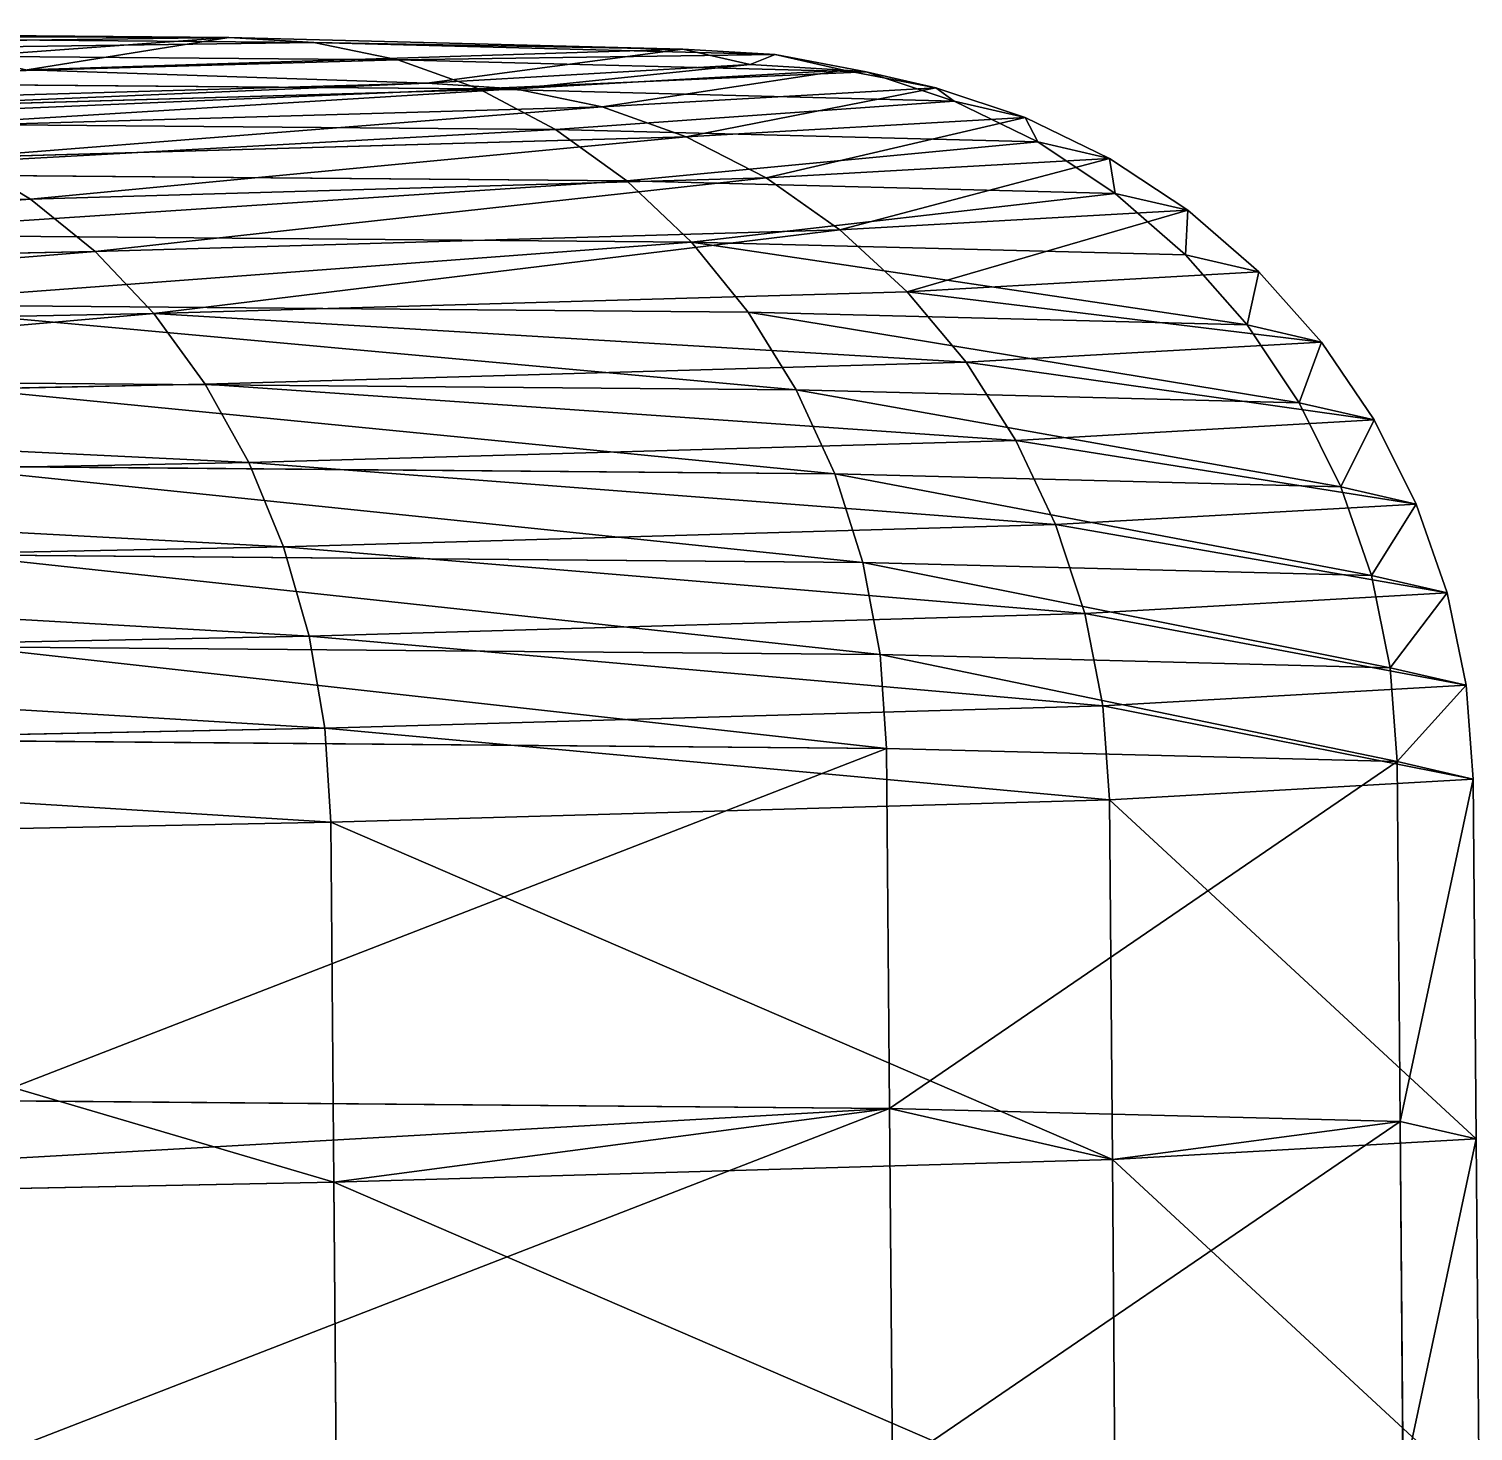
# Model space of a CAD drawing. Header units: millimetres. Extents: x 881.5 to 917.9, y -891.1 to -825.8.
# Drawn here: x 897.432 to 899.439, y -827.846 to -825.898 of the extents above; entities that cross this region are included whole.
import ezdxf

# ---------------------------------------------------------------- set-up
doc = ezdxf.new("R2010")
doc.units = ezdxf.units.MM
doc.layers.get('0').update_dxf_attribs({"true_color": 0xff5454})

msp = doc.modelspace()

# ---------------------------------------------------------------- linework, layer by layer
at = {"extrusion": (-0.008242, 0.999909, 0.010713)}
for p, q in [((897.7099, -825.9099, -2.6935), (896.5855, -825.9003, -4.4534)), ((897.8282, -825.9169, -2.7489), (896.6854, -825.9071, -4.5375)), ((897.7099, -825.9099, -2.6935), (897.8282, -825.9169, -2.7489)), ((898.3406, -825.926, -0.7027), (897.7099, -825.9099, -2.6935)), ((898.4692, -825.9333, -0.7256), (897.8282, -825.9169, -2.7489)), ((897.8282, -825.9169, -2.7489), (897.9446, -825.9409, -2.8036)), ((897.9446, -825.9409, -2.8036), (896.7838, -825.931, -4.6204)), ((898.4345, -825.9476, 1.3835), (898.3406, -825.926, -0.7027)), ((898.3406, -825.926, -0.7027), (898.4692, -825.9333, -0.7256)), ((898.4692, -825.9333, -0.7256), (898.5957, -825.9575, -0.7483)), ((898.5646, -825.9552, 1.3946), (898.4692, -825.9333, -0.7256)), ((898.5957, -825.9575, -0.7483), (897.9446, -825.9409, -2.8036)), ((897.9446, -825.9409, -2.8036), (898.0571, -825.9814, -2.8565)), ((897.9852, -825.9732, 3.4229), (898.4345, -825.9476, 1.3835)), ((898.108, -825.9812, 3.4673), (898.5646, -825.9552, 1.3946)), ((898.5646, -825.9552, 1.3946), (898.4345, -825.9476, 1.3835)), ((898.6926, -825.9798, 1.4054), (898.5646, -825.9552, 1.3946)), ((898.5957, -825.9575, -0.7483), (898.718, -825.9983, -0.7704)), ((898.6926, -825.9798, 1.4054), (898.5957, -825.9575, -0.7483)), ((898.0571, -825.9814, -2.8565), (896.8789, -825.9714, -4.7005)), ((897.0234, -826.0009, 5.2764), (897.9852, -825.9732, 3.4229)), ((897.9852, -825.9732, 3.4229), (898.108, -825.9812, 3.4673)), ((898.2288, -826.0062, 3.5107), (898.6926, -825.9798, 1.4054)), ((898.8164, -826.0209, 1.4156), (898.6926, -825.9798, 1.4054)), ((897.1305, -826.0094, 5.3511), (898.108, -825.9812, 3.4673)), ((898.0571, -825.9814, -2.8565), (898.1639, -826.0379, -2.9069)), ((898.718, -825.9983, -0.7704), (898.0571, -825.9814, -2.8565)), ((898.108, -825.9812, 3.4673), (898.2288, -826.0062, 3.5107)), ((898.8164, -826.0209, 1.4156), (898.718, -825.9983, -0.7704)), ((898.718, -825.9983, -0.7704), (898.8339, -826.055, -0.7916)), ((897.2359, -826.0349, 5.4242), (898.2288, -826.0062, 3.5107)), ((898.2288, -826.0062, 3.5107), (898.3456, -826.0477, 3.5525)), ((898.1639, -826.0379, -2.9069), (896.9691, -826.0277, -4.7767)), ((898.1639, -826.0379, -2.9069), (898.263, -826.1092, -2.9537)), ((898.8339, -826.055, -0.7916), (898.1639, -826.0379, -2.9069)), ((898.3456, -826.0477, 3.5525), (898.8164, -826.0209, 1.4156)), ((898.9337, -826.0779, 1.425), (898.8164, -826.0209, 1.4156)), ((897.3378, -826.0768, 5.4947), (898.3456, -826.0477, 3.5525)), ((898.3456, -826.0477, 3.5525), (898.4564, -826.1051, 3.5918)), ((898.9337, -826.0779, 1.425), (898.8339, -826.055, -0.7916)), ((898.8339, -826.055, -0.7916), (898.9416, -826.1266, -0.8114)), ((897.3378, -826.0768, 5.4947), (897.4345, -826.1346, 5.5612)), ((898.4564, -826.1051, 3.5918), (898.9337, -826.0779, 1.425)), ((899.0427, -826.1498, 1.4336), (898.9337, -826.0779, 1.425)), ((898.263, -826.1092, -2.9537), (897.053, -826.0989, -4.8475)), ((897.4345, -826.1346, 5.5612), (898.4564, -826.1051, 3.5918)), ((898.9416, -826.1266, -0.8114), (898.263, -826.1092, -2.9537)), ((898.263, -826.1092, -2.9537), (898.3528, -826.1943, -2.9963)), ((898.4564, -826.1051, 3.5918), (898.5592, -826.1773, 3.6281)), ((895.9377, -826.1645, 7.199), (897.4345, -826.1346, 5.5612)), ((897.4345, -826.1346, 5.5612), (897.5243, -826.2072, 5.6227)), ((898.9416, -826.1266, -0.8114), (899.0392, -826.2118, -0.8295)), ((899.0427, -826.1498, 1.4336), (898.9416, -826.1266, -0.8114)), ((898.5592, -826.1773, 3.6281), (899.0427, -826.1498, 1.4336)), ((899.1414, -826.2353, 1.4411), (899.0427, -826.1498, 1.4336)), ((897.5243, -826.2072, 5.6227), (898.5592, -826.1773, 3.6281)), ((898.5592, -826.1773, 3.6281), (898.6524, -826.2631, 3.6607)), ((898.3528, -826.1943, -2.9963), (897.1289, -826.1838, -4.9117)), ((899.0392, -826.2118, -0.8295), (898.3528, -826.1943, -2.9963)), ((898.3528, -826.1943, -2.9963), (898.4317, -826.2916, -3.0339)), ((896.0083, -826.2375, 7.2815), (897.5243, -826.2072, 5.6227)), ((897.5243, -826.2072, 5.6227), (897.6056, -826.2934, 5.6781)), ((899.0392, -826.2118, -0.8295), (899.1249, -826.3093, -0.8456)), ((899.1414, -826.2353, 1.4411), (899.0392, -826.2118, -0.8295)), ((898.6524, -826.2631, 3.6607), (899.1414, -826.2353, 1.4411)), ((899.2281, -826.333, 1.4475), (899.1414, -826.2353, 1.4411)), ((898.4317, -826.2916, -3.0339), (897.1957, -826.281, -4.9683)), ((897.6056, -826.2934, 5.6781), (898.6524, -826.2631, 3.6607)), ((898.6524, -826.2631, 3.6607), (898.7343, -826.3611, 3.6891)), ((896.0723, -826.324, 7.3558), (897.6056, -826.2934, 5.6781)), ((897.6056, -826.2934, 5.6781), (897.6771, -826.3917, 5.7264)), ((899.1249, -826.3093, -0.8456), (898.4317, -826.2916, -3.0339)), ((898.4317, -826.2916, -3.0339), (898.4984, -826.3995, -3.0659)), ((899.1249, -826.3093, -0.8456), (899.1973, -826.4173, -0.8595)), ((899.2281, -826.333, 1.4475), (899.1249, -826.3093, -0.8456)), ((898.7343, -826.3611, 3.6891), (899.2281, -826.333, 1.4475)), ((899.3014, -826.4412, 1.4525), (899.2281, -826.333, 1.4475)), ((897.6771, -826.3917, 5.7264), (898.7343, -826.3611, 3.6891)), ((898.7343, -826.3611, 3.6891), (898.8035, -826.4696, 3.7127)), ((896.1286, -826.4226, 7.4207), (897.6771, -826.3917, 5.7264)), ((898.4984, -826.3995, -3.0659), (897.2522, -826.3888, -5.0162)), ((897.6771, -826.3917, 5.7264), (897.7376, -826.5004, 5.7669)), ((898.4984, -826.3995, -3.0659), (898.5518, -826.5161, -3.0916)), ((899.1973, -826.4173, -0.8595), (898.4984, -826.3995, -3.0659)), ((899.3014, -826.4412, 1.4525), (899.1973, -826.4173, -0.8595)), ((899.1973, -826.4173, -0.8595), (899.2553, -826.5341, -0.8709)), ((898.8035, -826.4696, 3.7127), (899.3014, -826.4412, 1.4525)), ((899.36, -826.5581, 1.4562), (899.3014, -826.4412, 1.4525)), ((897.7376, -826.5004, 5.7669), (898.8035, -826.4696, 3.7127)), ((898.8035, -826.4696, 3.7127), (898.8589, -826.5866, 3.7311)), ((896.1763, -826.5315, 7.4752), (897.7376, -826.5004, 5.7669)), ((897.7376, -826.5004, 5.7669), (897.786, -826.6176, 5.7987)), ((898.5518, -826.5161, -3.0916), (897.2975, -826.5054, -5.0547)), ((899.2553, -826.5341, -0.8709), (898.5518, -826.5161, -3.0916)), ((898.5518, -826.5161, -3.0916), (898.5909, -826.6394, -3.1108)), ((899.36, -826.5581, 1.4562), (899.2553, -826.5341, -0.8709)), ((899.2553, -826.5341, -0.8709), (899.2977, -826.6575, -0.8796)), ((898.8589, -826.5866, 3.7311), (899.36, -826.5581, 1.4562)), ((899.4029, -826.6817, 1.4585), (899.36, -826.5581, 1.4562)), ((897.786, -826.6176, 5.7987), (898.8589, -826.5866, 3.7311)), ((898.8589, -826.5866, 3.7311), (898.8994, -826.7103, 3.7441)), ((896.2145, -826.649, 7.5182), (897.786, -826.6176, 5.7987)), ((897.786, -826.6176, 5.7987), (897.8215, -826.7415, 5.8215)), ((898.5909, -826.6394, -3.1108), (897.3307, -826.6287, -5.0831)), ((899.2977, -826.6575, -0.8796), (898.5909, -826.6394, -3.1108)), ((898.5909, -826.6394, -3.1108), (898.615, -826.7674, -3.123)), ((899.4029, -826.6817, 1.4585), (899.2977, -826.6575, -0.8796)), ((899.2977, -826.6575, -0.8796), (899.3239, -826.7855, -0.8854)), ((898.8994, -826.7103, 3.7441), (899.4029, -826.6817, 1.4585)), ((899.4294, -826.8098, 1.4593), (899.4029, -826.6817, 1.4585)), ((897.8215, -826.7415, 5.8215), (898.8994, -826.7103, 3.7441)), ((898.8994, -826.7103, 3.7441), (898.9245, -826.8385, 3.7515)), ((896.2426, -826.773, 7.549), (897.8215, -826.7415, 5.8215)), ((897.8215, -826.7415, 5.8215), (897.8435, -826.8697, 5.8347)), ((898.615, -826.7674, -3.123), (897.3512, -826.7566, -5.1009)), ((898.615, -826.7674, -3.123), (898.6239, -826.8978, -3.128)), ((899.3239, -826.7855, -0.8854), (898.615, -826.7674, -3.123)), ((899.3239, -826.7855, -0.8854), (899.3334, -826.9159, -0.8883)), ((899.4294, -826.8098, 1.4593), (899.3239, -826.7855, -0.8854)), ((898.9245, -826.8385, 3.7515), (899.4294, -826.8098, 1.4593)), ((899.439, -826.9402, 1.4587), (899.4294, -826.8098, 1.4593)), ((897.8435, -826.8697, 5.8347), (898.9245, -826.8385, 3.7515)), ((898.9245, -826.8385, 3.7515), (898.9336, -826.969, 3.753)), ((896.2601, -826.9013, 7.5672), (897.8435, -826.8697, 5.8347)), ((897.8435, -826.8697, 5.8347), (897.8516, -827.0002, 5.8382)), ((898.6239, -826.8978, -3.128), (897.3589, -826.887, -5.1078)), ((899.3334, -826.9159, -0.8883), (898.6239, -826.8978, -3.128)), ((898.628, -827.3978, -3.1334), (898.6239, -826.8978, -3.128)), ((899.439, -826.9402, 1.4587), (899.3334, -826.9159, -0.8883)), ((899.3375, -827.4159, -0.8936), (899.3334, -826.9159, -0.8883)), ((898.9336, -826.969, 3.753), (899.439, -826.9402, 1.4587)), ((899.4431, -827.4402, 1.4533), (899.439, -826.9402, 1.4587)), ((897.8516, -827.0002, 5.8382), (898.9336, -826.969, 3.753)), ((898.9377, -827.4689, 3.7476), (898.9336, -826.969, 3.753)), ((896.2667, -827.0319, 7.5723), (897.8516, -827.0002, 5.8382)), ((897.8557, -827.5002, 5.8329), (897.8516, -827.0002, 5.8382)), ((897.363, -827.387, -5.1132), (898.628, -827.3978, -3.1334)), ((898.6321, -827.8977, -3.1387), (898.628, -827.3978, -3.1334)), ((898.628, -827.3978, -3.1334), (899.3375, -827.4159, -0.8936)), ((899.3416, -827.9159, -0.899), (899.3375, -827.4159, -0.8936)), ((899.3375, -827.4159, -0.8936), (899.4431, -827.4402, 1.4533)), ((899.4431, -827.4402, 1.4533), (898.9377, -827.4689, 3.7476)), ((898.9377, -827.4689, 3.7476), (897.8557, -827.5002, 5.8329)), ((898.9418, -827.9689, 3.7423), (898.9377, -827.4689, 3.7476)), ((897.8557, -827.5002, 5.8329), (896.2708, -827.5318, 7.567)), ((897.8598, -828.0001, 5.8275), (897.8557, -827.5002, 5.8329))]:
    msp.add_line(p, q, dxfattribs=at)

# ---------------------------------------------------------------- meshes
at = {"color": 160, "true_color": 0x3232ff}
mesh = msp.add_polyface(dxfattribs=at)
corners = [(882.588, -826.0859, 2.0954), (882.9433, -826.0387, -2.0302), (882.494, -826.0643, 0.0092), (883.2186, -826.102, 4.0862), (883.4989, -826.0569, 0.0958), (883.581, -826.0758, 1.919), (884.3431, -826.1116, 5.8461), (884.1321, -826.0899, 3.6588), (885.1148, -826.0983, 5.1968), (885.8847, -826.114, 7.255), (886.462, -826.1003, 6.4281), (887.7383, -826.109, 8.2169), (888.082, -826.096, 7.2687), (889.7778, -826.097, 8.6663), (889.8643, -826.0855, 7.6615), (891.864, -826.0788, 8.5726), (891.6876, -826.0696, 7.5796), (893.4274, -826.0494, 7.0286), (893.8549, -826.0556, 7.9421), (894.9653, -826.0262, 6.0461), (895.6147, -826.0291, 6.8179), (896.1965, -826.0016, 4.699), (897.0234, -826.0009, 5.2764), (897.037, -825.9773, 3.0791), (897.4296, -825.955, 1.2969), (897.9852, -825.9732, 3.4229), (883.9051, -826.0109, -3.8837), (883.8915, -826.0346, -1.6864), (885.3139, -825.9828, -5.4252), (884.7321, -826.0103, -3.3063), (885.9632, -825.9857, -4.6534), (887.0736, -825.9563, -6.5494), (887.5011, -825.9625, -5.6359), (889.0645, -825.9331, -7.1799), (889.241, -825.9423, -6.1869), (891.1507, -825.9149, -7.2736), (891.0642, -825.9264, -6.2688), (892.8465, -825.9159, -5.876), (893.1902, -825.9029, -6.8242), (894.4665, -825.9115, -5.0354), (895.0439, -825.8979, -5.8623), (895.8137, -825.9136, -3.8041), (896.5855, -825.9003, -4.4534), (896.7964, -825.922, -2.2662), (897.7099, -825.9099, -2.6935), (897.3475, -825.9361, -0.5263), (898.3406, -825.926, -0.7027), (898.4345, -825.9476, 1.3835)]
mesh.append_faces([[corners[k] for k in face] for face in [(0, 1, 2), (46, 25, 47)]], dxfattribs={"vtx0": -1, "color": 160})
mesh.append_faces([[corners[k] for k in face] for face in [(4, 3, 5), (5, 6, 7), (7, 6, 8), (8, 9, 10), (10, 11, 12), (12, 13, 14), (14, 15, 16), (16, 15, 17), (17, 18, 19), (19, 20, 21), (21, 22, 23), (23, 22, 24), (26, 27, 28), (28, 30, 31), (31, 32, 33), (33, 34, 35), (35, 37, 38), (38, 39, 40), (40, 41, 42), (42, 43, 44), (44, 24, 46)]], dxfattribs={"vtx0": -1, "vtx1": -1, "color": 160})
mesh.append_faces([[corners[k] for k in face] for face in [(1, 3, 4), (46, 24, 25)]], dxfattribs={"vtx0": -1, "vtx1": -1, "vtx2": -1, "color": 160})
mesh.append_faces([[corners[k] for k in face] for face in [(1, 0, 3), (5, 3, 6), (8, 6, 9), (10, 9, 11), (12, 11, 13), (14, 13, 15), (17, 15, 18), (19, 18, 20), (21, 20, 22), (24, 22, 25), (4, 26, 1), (26, 4, 27), (28, 27, 29), (28, 29, 30), (31, 30, 32), (33, 32, 34), (35, 34, 36), (35, 36, 37), (38, 37, 39), (40, 39, 41), (42, 41, 43), (44, 43, 45), (44, 45, 24)]], dxfattribs={"vtx0": -1, "vtx2": -1, "color": 160})
mesh = msp.add_polyface(dxfattribs=at)
corners = [(897.7099, -825.9099, -2.6935), (896.6854, -825.9071, -4.5375), (896.5855, -825.9003, -4.4534), (897.8282, -825.9169, -2.7489)]
mesh.append_faces([[corners[k] for k in face] for face in [(0, 1, 2), (1, 0, 3)]], dxfattribs={"vtx0": -1, "color": 160})
mesh = msp.add_polyface(dxfattribs=at)
corners = [(897.8282, -825.9169, -2.7489), (896.7838, -825.931, -4.6204), (896.6854, -825.9071, -4.5375), (897.9446, -825.9409, -2.8036)]
mesh.append_faces([[corners[k] for k in face] for face in [(0, 1, 2), (1, 0, 3)]], dxfattribs={"vtx0": -1, "color": 160})
mesh = msp.add_polyface(dxfattribs=at)
corners = [(898.3406, -825.926, -0.7027), (897.8282, -825.9169, -2.7489), (897.7099, -825.9099, -2.6935), (898.4692, -825.9333, -0.7256)]
mesh.append_faces([[corners[k] for k in face] for face in [(0, 1, 2), (1, 0, 3)]], dxfattribs={"vtx0": -1, "color": 160})
mesh = msp.add_polyface(dxfattribs=at)
corners = [(898.4692, -825.9333, -0.7256), (897.9446, -825.9409, -2.8036), (897.8282, -825.9169, -2.7489), (898.5957, -825.9575, -0.7483)]
mesh.append_faces([[corners[k] for k in face] for face in [(0, 1, 2), (1, 0, 3)]], dxfattribs={"vtx0": -1, "color": 160})
mesh = msp.add_polyface(dxfattribs=at)
corners = [(897.9446, -825.9409, -2.8036), (896.8789, -825.9714, -4.7005), (896.7838, -825.931, -4.6204), (898.0571, -825.9814, -2.8565)]
mesh.append_faces([[corners[k] for k in face] for face in [(0, 1, 2), (1, 0, 3)]], dxfattribs={"vtx0": -1, "color": 160})
mesh = msp.add_polyface(dxfattribs=at)
corners = [(898.4345, -825.9476, 1.3835), (898.4692, -825.9333, -0.7256), (898.3406, -825.926, -0.7027), (898.5646, -825.9552, 1.3946)]
mesh.append_faces([[corners[k] for k in face] for face in [(0, 1, 2), (1, 0, 3)]], dxfattribs={"vtx0": -1, "color": 160})
mesh = msp.add_polyface(dxfattribs=at)
corners = [(898.5646, -825.9552, 1.3946), (898.5957, -825.9575, -0.7483), (898.4692, -825.9333, -0.7256), (898.6926, -825.9798, 1.4054)]
mesh.append_faces([[corners[k] for k in face] for face in [(0, 1, 2), (1, 0, 3)]], dxfattribs={"vtx0": -1, "color": 160})
mesh = msp.add_polyface(dxfattribs=at)
corners = [(898.5957, -825.9575, -0.7483), (898.0571, -825.9814, -2.8565), (897.9446, -825.9409, -2.8036), (898.718, -825.9983, -0.7704)]
mesh.append_faces([[corners[k] for k in face] for face in [(0, 1, 2), (1, 0, 3)]], dxfattribs={"vtx0": -1, "color": 160})
mesh = msp.add_polyface(dxfattribs=at)
corners = [(898.108, -825.9812, 3.4673), (898.4345, -825.9476, 1.3835), (897.9852, -825.9732, 3.4229), (898.5646, -825.9552, 1.3946)]
mesh.append_faces([[corners[k] for k in face] for face in [(0, 1, 2), (1, 0, 3)]], dxfattribs={"vtx0": -1, "color": 160})
mesh = msp.add_polyface(dxfattribs=at)
corners = [(898.2288, -826.0062, 3.5107), (898.5646, -825.9552, 1.3946), (898.108, -825.9812, 3.4673), (898.6926, -825.9798, 1.4054)]
mesh.append_faces([[corners[k] for k in face] for face in [(0, 1, 2), (1, 0, 3)]], dxfattribs={"vtx0": -1, "color": 160})
mesh = msp.add_polyface(dxfattribs=at)
corners = [(898.6926, -825.9798, 1.4054), (898.718, -825.9983, -0.7704), (898.5957, -825.9575, -0.7483), (898.8164, -826.0209, 1.4156)]
mesh.append_faces([[corners[k] for k in face] for face in [(0, 1, 2), (1, 0, 3)]], dxfattribs={"vtx0": -1, "color": 160})
mesh = msp.add_polyface(dxfattribs=at)
corners = [(898.0571, -825.9814, -2.8565), (896.9691, -826.0277, -4.7767), (896.8789, -825.9714, -4.7005), (898.1639, -826.0379, -2.9069)]
mesh.append_faces([[corners[k] for k in face] for face in [(0, 1, 2), (1, 0, 3)]], dxfattribs={"vtx0": -1, "color": 160})
mesh = msp.add_polyface(dxfattribs=at)
corners = [(897.1305, -826.0094, 5.3511), (897.9852, -825.9732, 3.4229), (897.0234, -826.0009, 5.2764), (898.108, -825.9812, 3.4673)]
mesh.append_faces([[corners[k] for k in face] for face in [(0, 1, 2), (1, 0, 3)]], dxfattribs={"vtx0": -1, "color": 160})
mesh = msp.add_polyface(dxfattribs=at)
corners = [(898.3456, -826.0477, 3.5525), (898.6926, -825.9798, 1.4054), (898.2288, -826.0062, 3.5107), (898.8164, -826.0209, 1.4156)]
mesh.append_faces([[corners[k] for k in face] for face in [(0, 1, 2), (1, 0, 3)]], dxfattribs={"vtx0": -1, "color": 160})
mesh = msp.add_polyface(dxfattribs=at)
corners = [(897.2359, -826.0349, 5.4242), (898.108, -825.9812, 3.4673), (897.1305, -826.0094, 5.3511), (898.2288, -826.0062, 3.5107)]
mesh.append_faces([[corners[k] for k in face] for face in [(0, 1, 2), (1, 0, 3)]], dxfattribs={"vtx0": -1, "color": 160})
mesh = msp.add_polyface(dxfattribs=at)
corners = [(898.718, -825.9983, -0.7704), (898.1639, -826.0379, -2.9069), (898.0571, -825.9814, -2.8565), (898.8339, -826.055, -0.7916)]
mesh.append_faces([[corners[k] for k in face] for face in [(0, 1, 2), (1, 0, 3)]], dxfattribs={"vtx0": -1, "color": 160})
mesh = msp.add_polyface(dxfattribs=at)
corners = [(898.8164, -826.0209, 1.4156), (898.8339, -826.055, -0.7916), (898.718, -825.9983, -0.7704), (898.9337, -826.0779, 1.425)]
mesh.append_faces([[corners[k] for k in face] for face in [(0, 1, 2), (1, 0, 3)]], dxfattribs={"vtx0": -1, "color": 160})
mesh = msp.add_polyface(dxfattribs=at)
corners = [(897.3378, -826.0768, 5.4947), (898.2288, -826.0062, 3.5107), (897.2359, -826.0349, 5.4242), (898.3456, -826.0477, 3.5525)]
mesh.append_faces([[corners[k] for k in face] for face in [(0, 1, 2), (1, 0, 3)]], dxfattribs={"vtx0": -1, "color": 160})
mesh = msp.add_polyface(dxfattribs=at)
corners = [(898.1639, -826.0379, -2.9069), (897.053, -826.0989, -4.8475), (896.9691, -826.0277, -4.7767), (898.263, -826.1092, -2.9537)]
mesh.append_faces([[corners[k] for k in face] for face in [(0, 1, 2), (1, 0, 3)]], dxfattribs={"vtx0": -1, "color": 160})
mesh = msp.add_polyface(dxfattribs=at)
corners = [(898.8339, -826.055, -0.7916), (898.263, -826.1092, -2.9537), (898.1639, -826.0379, -2.9069), (898.9416, -826.1266, -0.8114)]
mesh.append_faces([[corners[k] for k in face] for face in [(0, 1, 2), (1, 0, 3)]], dxfattribs={"vtx0": -1, "color": 160})
mesh = msp.add_polyface(dxfattribs=at)
corners = [(898.4564, -826.1051, 3.5918), (898.8164, -826.0209, 1.4156), (898.3456, -826.0477, 3.5525), (898.9337, -826.0779, 1.425)]
mesh.append_faces([[corners[k] for k in face] for face in [(0, 1, 2), (1, 0, 3)]], dxfattribs={"vtx0": -1, "color": 160})
mesh = msp.add_polyface(dxfattribs=at)
corners = [(897.4345, -826.1346, 5.5612), (898.3456, -826.0477, 3.5525), (897.3378, -826.0768, 5.4947), (898.4564, -826.1051, 3.5918)]
mesh.append_faces([[corners[k] for k in face] for face in [(0, 1, 2), (1, 0, 3)]], dxfattribs={"vtx0": -1, "color": 160})
mesh = msp.add_polyface(dxfattribs=at)
corners = [(898.9337, -826.0779, 1.425), (898.9416, -826.1266, -0.8114), (898.8339, -826.055, -0.7916), (899.0427, -826.1498, 1.4336)]
mesh.append_faces([[corners[k] for k in face] for face in [(0, 1, 2), (1, 0, 3)]], dxfattribs={"vtx0": -1, "color": 160})
mesh = msp.add_polyface(dxfattribs=at)
corners = [(895.9377, -826.1645, 7.199), (897.3378, -826.0768, 5.4947), (895.8617, -826.1063, 7.1099), (897.4345, -826.1346, 5.5612)]
mesh.append_faces([[corners[k] for k in face] for face in [(0, 1, 2), (1, 0, 3)]], dxfattribs={"vtx0": -1, "color": 160})
mesh = msp.add_polyface(dxfattribs=at)
corners = [(898.5592, -826.1773, 3.6281), (898.9337, -826.0779, 1.425), (898.4564, -826.1051, 3.5918), (899.0427, -826.1498, 1.4336)]
mesh.append_faces([[corners[k] for k in face] for face in [(0, 1, 2), (1, 0, 3)]], dxfattribs={"vtx0": -1, "color": 160})
mesh = msp.add_polyface(dxfattribs=at)
corners = [(898.263, -826.1092, -2.9537), (897.1289, -826.1838, -4.9117), (897.053, -826.0989, -4.8475), (898.3528, -826.1943, -2.9963)]
mesh.append_faces([[corners[k] for k in face] for face in [(0, 1, 2), (1, 0, 3)]], dxfattribs={"vtx0": -1, "color": 160})
mesh = msp.add_polyface(dxfattribs=at)
corners = [(897.5243, -826.2072, 5.6227), (898.4564, -826.1051, 3.5918), (897.4345, -826.1346, 5.5612), (898.5592, -826.1773, 3.6281)]
mesh.append_faces([[corners[k] for k in face] for face in [(0, 1, 2), (1, 0, 3)]], dxfattribs={"vtx0": -1, "color": 160})
mesh = msp.add_polyface(dxfattribs=at)
corners = [(898.9416, -826.1266, -0.8114), (898.3528, -826.1943, -2.9963), (898.263, -826.1092, -2.9537), (899.0392, -826.2118, -0.8295)]
mesh.append_faces([[corners[k] for k in face] for face in [(0, 1, 2), (1, 0, 3)]], dxfattribs={"vtx0": -1, "color": 160})
mesh = msp.add_polyface(dxfattribs=at)
corners = [(896.0083, -826.2375, 7.2815), (897.4345, -826.1346, 5.5612), (895.9377, -826.1645, 7.199), (897.5243, -826.2072, 5.6227)]
mesh.append_faces([[corners[k] for k in face] for face in [(0, 1, 2), (1, 0, 3)]], dxfattribs={"vtx0": -1, "color": 160})
mesh = msp.add_polyface(dxfattribs=at)
corners = [(899.0427, -826.1498, 1.4336), (899.0392, -826.2118, -0.8295), (898.9416, -826.1266, -0.8114), (899.1414, -826.2353, 1.4411)]
mesh.append_faces([[corners[k] for k in face] for face in [(0, 1, 2), (1, 0, 3)]], dxfattribs={"vtx0": -1, "color": 160})
mesh = msp.add_polyface(dxfattribs=at)
corners = [(898.6524, -826.2631, 3.6607), (899.0427, -826.1498, 1.4336), (898.5592, -826.1773, 3.6281), (899.1414, -826.2353, 1.4411)]
mesh.append_faces([[corners[k] for k in face] for face in [(0, 1, 2), (1, 0, 3)]], dxfattribs={"vtx0": -1, "color": 160})
mesh = msp.add_polyface(dxfattribs=at)
corners = [(897.6056, -826.2934, 5.6781), (898.5592, -826.1773, 3.6281), (897.5243, -826.2072, 5.6227), (898.6524, -826.2631, 3.6607)]
mesh.append_faces([[corners[k] for k in face] for face in [(0, 1, 2), (1, 0, 3)]], dxfattribs={"vtx0": -1, "color": 160})
mesh = msp.add_polyface(dxfattribs=at)
corners = [(898.3528, -826.1943, -2.9963), (897.1957, -826.281, -4.9683), (897.1289, -826.1838, -4.9117), (898.4317, -826.2916, -3.0339)]
mesh.append_faces([[corners[k] for k in face] for face in [(0, 1, 2), (1, 0, 3)]], dxfattribs={"vtx0": -1, "color": 160})
mesh = msp.add_polyface(dxfattribs=at)
corners = [(899.1249, -826.3093, -0.8456), (898.3528, -826.1943, -2.9963), (899.0392, -826.2118, -0.8295), (898.4317, -826.2916, -3.0339)]
mesh.append_faces([[corners[k] for k in face] for face in [(0, 1, 2), (1, 0, 3)]], dxfattribs={"vtx0": -1, "color": 160})
mesh = msp.add_polyface(dxfattribs=at)
corners = [(896.0723, -826.324, 7.3558), (897.5243, -826.2072, 5.6227), (896.0083, -826.2375, 7.2815), (897.6056, -826.2934, 5.6781)]
mesh.append_faces([[corners[k] for k in face] for face in [(0, 1, 2), (1, 0, 3)]], dxfattribs={"vtx0": -1, "color": 160})
mesh = msp.add_polyface(dxfattribs=at)
corners = [(899.1249, -826.3093, -0.8456), (899.1414, -826.2353, 1.4411), (899.2281, -826.333, 1.4475), (899.0392, -826.2118, -0.8295)]
mesh.append_faces([[corners[k] for k in face] for face in [(0, 1, 2), (1, 0, 3)]], dxfattribs={"vtx0": -1, "color": 160})
mesh = msp.add_polyface(dxfattribs=at)
corners = [(899.2281, -826.333, 1.4475), (898.6524, -826.2631, 3.6607), (898.7343, -826.3611, 3.6891), (899.1414, -826.2353, 1.4411)]
mesh.append_faces([[corners[k] for k in face] for face in [(0, 1, 2), (1, 0, 3)]], dxfattribs={"vtx0": -1, "color": 160})
mesh = msp.add_polyface(dxfattribs=at)
corners = [(898.4984, -826.3995, -3.0659), (897.1957, -826.281, -4.9683), (898.4317, -826.2916, -3.0339), (897.2522, -826.3888, -5.0162)]
mesh.append_faces([[corners[k] for k in face] for face in [(0, 1, 2), (1, 0, 3)]], dxfattribs={"vtx0": -1, "color": 160})
mesh = msp.add_polyface(dxfattribs=at)
corners = [(898.7343, -826.3611, 3.6891), (897.6056, -826.2934, 5.6781), (897.6771, -826.3917, 5.7264), (898.6524, -826.2631, 3.6607)]
mesh.append_faces([[corners[k] for k in face] for face in [(0, 1, 2), (1, 0, 3)]], dxfattribs={"vtx0": -1, "color": 160})
mesh = msp.add_polyface(dxfattribs=at)
corners = [(896.1286, -826.4226, 7.4207), (897.6056, -826.2934, 5.6781), (896.0723, -826.324, 7.3558), (897.6771, -826.3917, 5.7264)]
mesh.append_faces([[corners[k] for k in face] for face in [(0, 1, 2), (1, 0, 3)]], dxfattribs={"vtx0": -1, "color": 160})
mesh = msp.add_polyface(dxfattribs=at)
corners = [(899.1973, -826.4173, -0.8595), (898.4317, -826.2916, -3.0339), (899.1249, -826.3093, -0.8456), (898.4984, -826.3995, -3.0659)]
mesh.append_faces([[corners[k] for k in face] for face in [(0, 1, 2), (1, 0, 3)]], dxfattribs={"vtx0": -1, "color": 160})
mesh = msp.add_polyface(dxfattribs=at)
corners = [(899.1973, -826.4173, -0.8595), (899.2281, -826.333, 1.4475), (899.3014, -826.4412, 1.4525), (899.1249, -826.3093, -0.8456)]
mesh.append_faces([[corners[k] for k in face] for face in [(0, 1, 2), (1, 0, 3)]], dxfattribs={"vtx0": -1, "color": 160})
mesh = msp.add_polyface(dxfattribs=at)
corners = [(899.3014, -826.4412, 1.4525), (898.7343, -826.3611, 3.6891), (898.8035, -826.4696, 3.7127), (899.2281, -826.333, 1.4475)]
mesh.append_faces([[corners[k] for k in face] for face in [(0, 1, 2), (1, 0, 3)]], dxfattribs={"vtx0": -1, "color": 160})
mesh = msp.add_polyface(dxfattribs=at)
corners = [(898.8035, -826.4696, 3.7127), (897.6771, -826.3917, 5.7264), (897.7376, -826.5004, 5.7669), (898.7343, -826.3611, 3.6891)]
mesh.append_faces([[corners[k] for k in face] for face in [(0, 1, 2), (1, 0, 3)]], dxfattribs={"vtx0": -1, "color": 160})
mesh = msp.add_polyface(dxfattribs=at)
corners = [(897.7376, -826.5004, 5.7669), (896.1286, -826.4226, 7.4207), (896.1763, -826.5315, 7.4752), (897.6771, -826.3917, 5.7264)]
mesh.append_faces([[corners[k] for k in face] for face in [(0, 1, 2), (1, 0, 3)]], dxfattribs={"vtx0": -1, "color": 160})
mesh = msp.add_polyface(dxfattribs=at)
corners = [(898.5518, -826.5161, -3.0916), (897.2522, -826.3888, -5.0162), (898.4984, -826.3995, -3.0659), (897.2975, -826.5054, -5.0547)]
mesh.append_faces([[corners[k] for k in face] for face in [(0, 1, 2), (1, 0, 3)]], dxfattribs={"vtx0": -1, "color": 160})
mesh = msp.add_polyface(dxfattribs=at)
corners = [(899.2553, -826.5341, -0.8709), (898.4984, -826.3995, -3.0659), (899.1973, -826.4173, -0.8595), (898.5518, -826.5161, -3.0916)]
mesh.append_faces([[corners[k] for k in face] for face in [(0, 1, 2), (1, 0, 3)]], dxfattribs={"vtx0": -1, "color": 160})
mesh = msp.add_polyface(dxfattribs=at)
corners = [(899.2553, -826.5341, -0.8709), (899.3014, -826.4412, 1.4525), (899.36, -826.5581, 1.4562), (899.1973, -826.4173, -0.8595)]
mesh.append_faces([[corners[k] for k in face] for face in [(0, 1, 2), (1, 0, 3)]], dxfattribs={"vtx0": -1, "color": 160})
mesh = msp.add_polyface(dxfattribs=at)
corners = [(899.36, -826.5581, 1.4562), (898.8035, -826.4696, 3.7127), (898.8589, -826.5866, 3.7311), (899.3014, -826.4412, 1.4525)]
mesh.append_faces([[corners[k] for k in face] for face in [(0, 1, 2), (1, 0, 3)]], dxfattribs={"vtx0": -1, "color": 160})
mesh = msp.add_polyface(dxfattribs=at)
corners = [(898.8589, -826.5866, 3.7311), (897.7376, -826.5004, 5.7669), (897.786, -826.6176, 5.7987), (898.8035, -826.4696, 3.7127)]
mesh.append_faces([[corners[k] for k in face] for face in [(0, 1, 2), (1, 0, 3)]], dxfattribs={"vtx0": -1, "color": 160})
mesh = msp.add_polyface(dxfattribs=at)
corners = [(897.786, -826.6176, 5.7987), (896.1763, -826.5315, 7.4752), (896.2145, -826.649, 7.5182), (897.7376, -826.5004, 5.7669)]
mesh.append_faces([[corners[k] for k in face] for face in [(0, 1, 2), (1, 0, 3)]], dxfattribs={"vtx0": -1, "color": 160})
mesh = msp.add_polyface(dxfattribs=at)
corners = [(898.5909, -826.6394, -3.1108), (897.2975, -826.5054, -5.0547), (898.5518, -826.5161, -3.0916), (897.3307, -826.6287, -5.0831)]
mesh.append_faces([[corners[k] for k in face] for face in [(0, 1, 2), (1, 0, 3)]], dxfattribs={"vtx0": -1, "color": 160})
mesh = msp.add_polyface(dxfattribs=at)
corners = [(899.2977, -826.6575, -0.8796), (898.5518, -826.5161, -3.0916), (899.2553, -826.5341, -0.8709), (898.5909, -826.6394, -3.1108)]
mesh.append_faces([[corners[k] for k in face] for face in [(0, 1, 2), (1, 0, 3)]], dxfattribs={"vtx0": -1, "color": 160})
mesh = msp.add_polyface(dxfattribs=at)
corners = [(899.2977, -826.6575, -0.8796), (899.36, -826.5581, 1.4562), (899.4029, -826.6817, 1.4585), (899.2553, -826.5341, -0.8709)]
mesh.append_faces([[corners[k] for k in face] for face in [(0, 1, 2), (1, 0, 3)]], dxfattribs={"vtx0": -1, "color": 160})
mesh = msp.add_polyface(dxfattribs=at)
corners = [(899.4029, -826.6817, 1.4585), (898.8589, -826.5866, 3.7311), (898.8994, -826.7103, 3.7441), (899.36, -826.5581, 1.4562)]
mesh.append_faces([[corners[k] for k in face] for face in [(0, 1, 2), (1, 0, 3)]], dxfattribs={"vtx0": -1, "color": 160})
mesh = msp.add_polyface(dxfattribs=at)
corners = [(898.8994, -826.7103, 3.7441), (897.786, -826.6176, 5.7987), (897.8215, -826.7415, 5.8215), (898.8589, -826.5866, 3.7311)]
mesh.append_faces([[corners[k] for k in face] for face in [(0, 1, 2), (1, 0, 3)]], dxfattribs={"vtx0": -1, "color": 160})
mesh = msp.add_polyface(dxfattribs=at)
corners = [(897.8215, -826.7415, 5.8215), (896.2145, -826.649, 7.5182), (896.2426, -826.773, 7.549), (897.786, -826.6176, 5.7987)]
mesh.append_faces([[corners[k] for k in face] for face in [(0, 1, 2), (1, 0, 3)]], dxfattribs={"vtx0": -1, "color": 160})
mesh = msp.add_polyface(dxfattribs=at)
corners = [(898.615, -826.7674, -3.123), (897.3307, -826.6287, -5.0831), (898.5909, -826.6394, -3.1108), (897.3512, -826.7566, -5.1009)]
mesh.append_faces([[corners[k] for k in face] for face in [(0, 1, 2), (1, 0, 3)]], dxfattribs={"vtx0": -1, "color": 160})
mesh = msp.add_polyface(dxfattribs=at)
corners = [(899.3239, -826.7855, -0.8854), (898.5909, -826.6394, -3.1108), (899.2977, -826.6575, -0.8796), (898.615, -826.7674, -3.123)]
mesh.append_faces([[corners[k] for k in face] for face in [(0, 1, 2), (1, 0, 3)]], dxfattribs={"vtx0": -1, "color": 160})
mesh = msp.add_polyface(dxfattribs=at)
corners = [(899.3239, -826.7855, -0.8854), (899.4029, -826.6817, 1.4585), (899.4294, -826.8098, 1.4593), (899.2977, -826.6575, -0.8796)]
mesh.append_faces([[corners[k] for k in face] for face in [(0, 1, 2), (1, 0, 3)]], dxfattribs={"vtx0": -1, "color": 160})
mesh = msp.add_polyface(dxfattribs=at)
corners = [(899.4294, -826.8098, 1.4593), (898.8994, -826.7103, 3.7441), (898.9245, -826.8385, 3.7515), (899.4029, -826.6817, 1.4585)]
mesh.append_faces([[corners[k] for k in face] for face in [(0, 1, 2), (1, 0, 3)]], dxfattribs={"vtx0": -1, "color": 160})
mesh = msp.add_polyface(dxfattribs=at)
corners = [(898.9245, -826.8385, 3.7515), (897.8215, -826.7415, 5.8215), (897.8435, -826.8697, 5.8347), (898.8994, -826.7103, 3.7441)]
mesh.append_faces([[corners[k] for k in face] for face in [(0, 1, 2), (1, 0, 3)]], dxfattribs={"vtx0": -1, "color": 160})
mesh = msp.add_polyface(dxfattribs=at)
corners = [(897.8435, -826.8697, 5.8347), (896.2426, -826.773, 7.549), (896.2601, -826.9013, 7.5672), (897.8215, -826.7415, 5.8215)]
mesh.append_faces([[corners[k] for k in face] for face in [(0, 1, 2), (1, 0, 3)]], dxfattribs={"vtx0": -1, "color": 160})
mesh = msp.add_polyface(dxfattribs=at)
corners = [(898.6239, -826.8978, -3.128), (897.3512, -826.7566, -5.1009), (898.615, -826.7674, -3.123), (897.3589, -826.887, -5.1078)]
mesh.append_faces([[corners[k] for k in face] for face in [(0, 1, 2), (1, 0, 3)]], dxfattribs={"vtx0": -1, "color": 160})
mesh = msp.add_polyface(dxfattribs=at)
corners = [(899.3334, -826.9159, -0.8883), (898.615, -826.7674, -3.123), (899.3239, -826.7855, -0.8854), (898.6239, -826.8978, -3.128)]
mesh.append_faces([[corners[k] for k in face] for face in [(0, 1, 2), (1, 0, 3)]], dxfattribs={"vtx0": -1, "color": 160})
mesh = msp.add_polyface(dxfattribs=at)
corners = [(899.3334, -826.9159, -0.8883), (899.4294, -826.8098, 1.4593), (899.439, -826.9402, 1.4587), (899.3239, -826.7855, -0.8854)]
mesh.append_faces([[corners[k] for k in face] for face in [(0, 1, 2), (1, 0, 3)]], dxfattribs={"vtx0": -1, "color": 160})
mesh = msp.add_polyface(dxfattribs=at)
corners = [(899.439, -826.9402, 1.4587), (898.9245, -826.8385, 3.7515), (898.9336, -826.969, 3.753), (899.4294, -826.8098, 1.4593)]
mesh.append_faces([[corners[k] for k in face] for face in [(0, 1, 2), (1, 0, 3)]], dxfattribs={"vtx0": -1, "color": 160})
mesh = msp.add_polyface(dxfattribs=at)
corners = [(898.9336, -826.969, 3.753), (897.8435, -826.8697, 5.8347), (897.8516, -827.0002, 5.8382), (898.9245, -826.8385, 3.7515)]
mesh.append_faces([[corners[k] for k in face] for face in [(0, 1, 2), (1, 0, 3)]], dxfattribs={"vtx0": -1, "color": 160})
mesh = msp.add_polyface(dxfattribs=at)
corners = [(897.8516, -827.0002, 5.8382), (896.2601, -826.9013, 7.5672), (896.2667, -827.0319, 7.5723), (897.8435, -826.8697, 5.8347)]
mesh.append_faces([[corners[k] for k in face] for face in [(0, 1, 2), (1, 0, 3)]], dxfattribs={"vtx0": -1, "color": 160})
mesh = msp.add_polyface(dxfattribs=at)
corners = [(897.363, -827.387, -5.1132), (898.6239, -826.8978, -3.128), (898.628, -827.3978, -3.1334), (897.3589, -826.887, -5.1078)]
mesh.append_faces([[corners[k] for k in face] for face in [(0, 1, 2), (1, 0, 3)]], dxfattribs={"vtx0": -1, "color": 160})
mesh = msp.add_polyface(dxfattribs=at)
corners = [(898.628, -827.3978, -3.1334), (899.3334, -826.9159, -0.8883), (899.3375, -827.4159, -0.8936), (898.6239, -826.8978, -3.128)]
mesh.append_faces([[corners[k] for k in face] for face in [(0, 1, 2), (1, 0, 3)]], dxfattribs={"vtx0": -1, "color": 160})
mesh = msp.add_polyface(dxfattribs=at)
corners = [(899.3375, -827.4159, -0.8936), (899.439, -826.9402, 1.4587), (899.4431, -827.4402, 1.4533), (899.3334, -826.9159, -0.8883)]
mesh.append_faces([[corners[k] for k in face] for face in [(0, 1, 2), (1, 0, 3)]], dxfattribs={"vtx0": -1, "color": 160})
mesh = msp.add_polyface(dxfattribs=at)
corners = [(899.4431, -827.4402, 1.4533), (898.9336, -826.969, 3.753), (898.9377, -827.4689, 3.7476), (899.439, -826.9402, 1.4587)]
mesh.append_faces([[corners[k] for k in face] for face in [(0, 1, 2), (1, 0, 3)]], dxfattribs={"vtx0": -1, "color": 160})
mesh = msp.add_polyface(dxfattribs=at)
corners = [(898.9377, -827.4689, 3.7476), (897.8516, -827.0002, 5.8382), (897.8557, -827.5002, 5.8329), (898.9336, -826.969, 3.753)]
mesh.append_faces([[corners[k] for k in face] for face in [(0, 1, 2), (1, 0, 3)]], dxfattribs={"vtx0": -1, "color": 160})
mesh = msp.add_polyface(dxfattribs=at)
corners = [(897.8557, -827.5002, 5.8329), (896.2667, -827.0319, 7.5723), (896.2708, -827.5318, 7.567), (897.8516, -827.0002, 5.8382)]
mesh.append_faces([[corners[k] for k in face] for face in [(0, 1, 2), (1, 0, 3)]], dxfattribs={"vtx0": -1, "color": 160})
at = {"color": 9, "true_color": 0xc6c6c6}
mesh = msp.add_polyface(dxfattribs=at)
corners = [(881.6158, -827.5957, 2.2542), (882.0155, -827.5427, -2.3871), (881.5101, -827.5714, -0.0928), (882.3253, -827.6139, 4.4939), (883.0975, -827.5114, -4.4723), (883.5903, -827.6246, 6.4737), (884.6824, -827.4798, -6.2064), (885.3246, -827.6273, 8.0587), (886.6622, -827.4499, -7.4712), (886.1993, -827.5371, 0.3115), (886.2497, -827.5487, 1.4311), (887.41, -827.6217, 9.1409), (886.5882, -827.5573, 2.4995), (887.1916, -827.5625, 3.4439), (888.0189, -827.5638, 4.2), (889.7044, -827.6082, 9.6465), (889.0137, -827.5611, 4.7163), (890.1082, -827.5547, 4.9575), (892.0514, -827.5878, 9.5411), (891.2278, -827.5449, 4.9072), (892.2962, -827.5325, 4.5688), (893.2406, -827.5182, 3.9655), (894.2911, -827.5617, 8.8318), (893.9967, -827.5031, 3.1382), (894.5128, -827.4882, 2.1435), (894.7539, -827.4745, 1.049), (886.4404, -827.5234, -0.7829), (888.9019, -827.4238, -8.1805), (886.9566, -827.5085, -1.7777), (887.7126, -827.4934, -2.6049), (888.657, -827.4791, -3.2083), (891.2489, -827.4034, -8.2859), (889.7254, -827.4667, -3.5466), (890.845, -827.4569, -3.5969), (891.9395, -827.4505, -3.3557), (893.5433, -827.3899, -7.7803), (892.9343, -827.4478, -2.8395), (893.7616, -827.4491, -2.0834), (895.6287, -827.3843, -6.6982), (894.3651, -827.4543, -1.139), (894.7035, -827.4629, -0.0705), (896.2708, -827.5318, 7.567), (897.363, -827.387, -5.1132), (898.628, -827.3978, -3.1334), (897.8557, -827.5002, 5.8329), (898.9377, -827.4689, 3.7476), (899.3375, -827.4159, -0.8936), (899.4431, -827.4402, 1.4533)]
mesh.append_faces([[corners[k] for k in face] for face in [(0, 1, 2), (46, 45, 47)]], dxfattribs={"vtx0": -1, "color": 9})
mesh.append_faces([[corners[k] for k in face] for face in [(1, 3, 4), (4, 5, 6), (6, 7, 8), (9, 7, 10), (10, 11, 12), (12, 11, 13), (13, 11, 14), (14, 15, 16), (16, 15, 17), (17, 18, 19), (19, 18, 20), (20, 18, 21), (21, 22, 23), (23, 22, 24), (24, 22, 25), (8, 26, 27), (26, 8, 9), (27, 30, 31), (31, 34, 35), (35, 37, 38), (38, 41, 42), (42, 41, 43), (43, 45, 46)]], dxfattribs={"vtx0": -1, "vtx1": -1, "color": 9})
mesh.append_faces([[corners[k] for k in face] for face in [(8, 7, 9), (38, 25, 22)]], dxfattribs={"vtx0": -1, "vtx1": -1, "vtx2": -1, "color": 9})
mesh.append_faces([[corners[k] for k in face] for face in [(1, 0, 3), (4, 3, 5), (6, 5, 7), (10, 7, 11), (14, 11, 15), (17, 15, 18), (21, 18, 22), (27, 26, 28), (27, 28, 29), (27, 29, 30), (31, 30, 32), (31, 32, 33), (31, 33, 34), (35, 34, 36), (35, 36, 37), (38, 37, 39), (38, 39, 40), (38, 40, 25), (38, 22, 41), (43, 41, 44), (43, 44, 45)]], dxfattribs={"vtx0": -1, "vtx2": -1, "color": 9})
at = {"color": 160, "true_color": 0x3232ff}
mesh = msp.add_polyface(dxfattribs=at)
corners = [(897.3671, -827.8869, -5.1185), (898.628, -827.3978, -3.1334), (898.6321, -827.8977, -3.1387), (897.363, -827.387, -5.1132)]
mesh.append_faces([[corners[k] for k in face] for face in [(0, 1, 2), (1, 0, 3)]], dxfattribs={"vtx0": -1, "color": 160})
mesh = msp.add_polyface(dxfattribs=at)
corners = [(898.6321, -827.8977, -3.1387), (899.3375, -827.4159, -0.8936), (899.3416, -827.9159, -0.899), (898.628, -827.3978, -3.1334)]
mesh.append_faces([[corners[k] for k in face] for face in [(0, 1, 2), (1, 0, 3)]], dxfattribs={"vtx0": -1, "color": 160})
mesh = msp.add_polyface(dxfattribs=at)
corners = [(899.3416, -827.9159, -0.899), (899.4431, -827.4402, 1.4533), (899.4472, -827.9401, 1.448), (899.3375, -827.4159, -0.8936)]
mesh.append_faces([[corners[k] for k in face] for face in [(0, 1, 2), (1, 0, 3)]], dxfattribs={"vtx0": -1, "color": 160})
mesh = msp.add_polyface(dxfattribs=at)
corners = [(899.4472, -827.9401, 1.448), (898.9377, -827.4689, 3.7476), (898.9418, -827.9689, 3.7423), (899.4431, -827.4402, 1.4533)]
mesh.append_faces([[corners[k] for k in face] for face in [(0, 1, 2), (1, 0, 3)]], dxfattribs={"vtx0": -1, "color": 160})
mesh = msp.add_polyface(dxfattribs=at)
corners = [(898.9418, -827.9689, 3.7423), (897.8557, -827.5002, 5.8329), (897.8598, -828.0001, 5.8275), (898.9377, -827.4689, 3.7476)]
mesh.append_faces([[corners[k] for k in face] for face in [(0, 1, 2), (1, 0, 3)]], dxfattribs={"vtx0": -1, "color": 160})
mesh = msp.add_polyface(dxfattribs=at)
corners = [(897.8598, -828.0001, 5.8275), (896.2708, -827.5318, 7.567), (896.2749, -828.0318, 7.5616), (897.8557, -827.5002, 5.8329)]
mesh.append_faces([[corners[k] for k in face] for face in [(0, 1, 2), (1, 0, 3)]], dxfattribs={"vtx0": -1, "color": 160})

doc.saveas('drawing.dxf')
